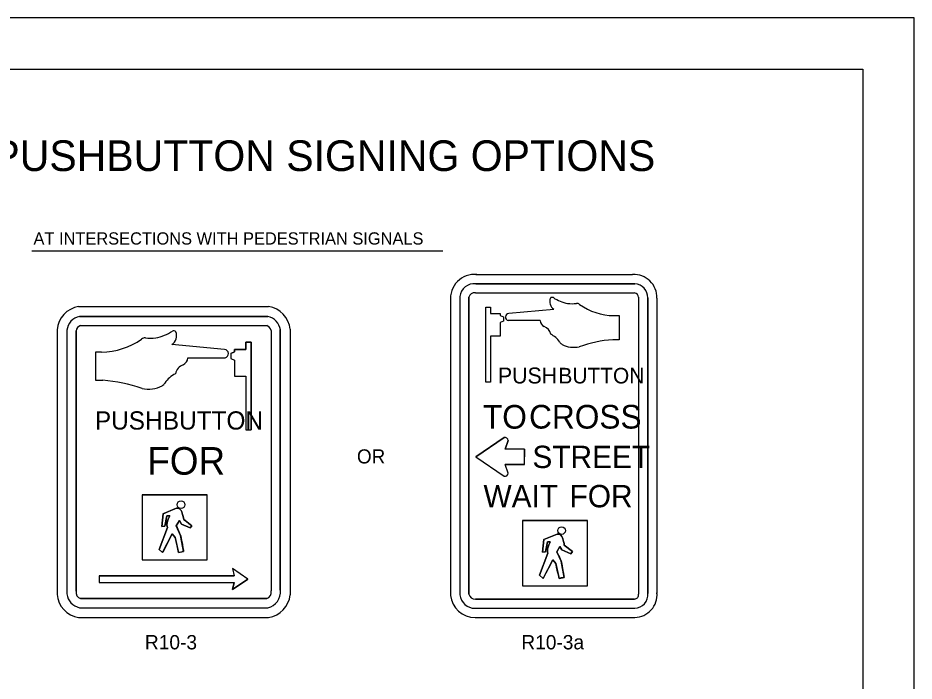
# Model space of a CAD drawing. Extents: x 1896459 to 1898159, y 1616316 to 1617692.
# Drawn here: x 1897720.6 to 1898159.1, y 1617092 to 1617416.5 of the extents above; entities that cross this region are included whole.
import ezdxf

# ---------------------------------------------------------------- set-up
doc = ezdxf.new("R2010")
doc.units = 0
for name, color, linetype in [('HS_Dimensions_and_Text', 7, 'Continuous'), ('HS_Title', 7, 'Continuous'), ('ROW_Pr_Notes', 7, 'Continuous'), ('SG_Ex_Above_Ground', 7, 'Continuous'), ('SH_General_Details', 7, 'Continuous'), ('SH_Printer_Plotting_Border', 7, 'Continuous')]:
    doc.layers.add(name, color=color, linetype=linetype)

msp = doc.modelspace()

# ---------------------------------------------------------------- linework, layer by layer
at = {"layer": 'HS_Dimensions_and_Text'}
msp.add_line((1897727.4, 1617302.45), (1897928.52, 1617302.45), dxfattribs=at)
at = {"layer": 'ROW_Pr_Notes'}
for p, q in [((1897944.68, 1617290.9), (1898021.37, 1617290.9)), ((1897944.68, 1617286.4), (1898022.49, 1617286.4)), ((1898022.49, 1617286.4), (1897944.68, 1617286.4)), ((1897944.42, 1617281.9), (1898022.28, 1617281.9)), ((1897944.42, 1617281.9), (1898022.28, 1617281.9)), ((1897932.28, 1617277.93), (1897932.28, 1617133.9)), ((1897936.78, 1617280.12), (1897936.78, 1617134.18)), ((1897936.78, 1617280.12), (1897936.78, 1617134.18)), ((1897941.28, 1617279.75), (1897941.28, 1617134.56)), ((1897941.28, 1617134.56), (1897941.28, 1617279.75)), ((1898024.28, 1617279.75), (1898024.28, 1617134.56)), ((1898024.28, 1617279.75), (1898024.28, 1617134.56)), ((1898028.78, 1617279.44), (1898028.78, 1617134.79)), ((1898028.78, 1617134.79), (1898028.78, 1617279.44)), ((1898033.28, 1617279.38), (1898033.28, 1617134.79)), ((1897750.33, 1617275.2), (1897843.27, 1617275.2)), ((1897949.54, 1617238.3), (1897949.54, 1617274.9)), ((1897949.54, 1617274.9), (1897951.82, 1617274.9)), ((1897951.82, 1617274.9), (1897951.82, 1617271.91)), ((1897960.73, 1617271.92), (1897982.87, 1617273.96)), ((1897750.74, 1617270.4), (1897842.86, 1617270.4)), ((1897842.86, 1617270.4), (1897750.74, 1617270.4)), ((1897956.62, 1617270.87), (1897958.18, 1617270.2)), ((1897958.18, 1617268.13), (1897956.62, 1617267.45)), ((1897958.18, 1617270.2), (1897958.18, 1617268.13)), ((1897976.08, 1617268.35), (1897960.49, 1617268.35)), ((1898012.17, 1617270.77), (1898014.72, 1617270.77)), ((1897739.77, 1617263.87), (1897739.77, 1617134.41)), ((1897744.58, 1617263.65), (1897744.58, 1617134.63)), ((1897744.58, 1617263.65), (1897744.58, 1617134.63)), ((1897749.08, 1617263.37), (1897749.08, 1617135.94)), ((1897749.08, 1617135.94), (1897749.08, 1617263.37)), ((1897751.28, 1617265.9), (1897842.33, 1617265.9)), ((1897751.28, 1617265.9), (1897842.33, 1617265.9)), ((1897844.5, 1617263.48), (1897844.5, 1617136.05)), ((1897844.5, 1617263.48), (1897844.5, 1617136.05)), ((1897849, 1617263.83), (1897849, 1617136.4)), ((1897849, 1617136.4), (1897849, 1617263.83)), ((1897853.81, 1617264.1), (1897853.81, 1617134.18)), ((1897956.62, 1617267.45), (1897956.62, 1617260.76)), ((1897956.62, 1617260.76), (1897951.82, 1617260.76)), ((1897951.82, 1617260.76), (1897951.82, 1617238.3)), ((1897821.73, 1617254.26), (1897795.84, 1617256.64)), ((1897821.73, 1617254.26), (1897795.84, 1617256.64)), ((1897832.15, 1617254.25), (1897832.15, 1617257.75)), ((1897832.15, 1617257.75), (1897834.81, 1617257.75)), ((1897834.81, 1617257.75), (1897832.15, 1617257.75)), ((1897832.15, 1617257.75), (1897832.15, 1617254.25)), ((1897834.81, 1617257.75), (1897834.81, 1617214.95)), ((1897834.81, 1617214.95), (1897834.81, 1617257.75)), ((1897761.58, 1617252.92), (1897758.59, 1617252.92)), ((1897761.58, 1617252.92), (1897758.59, 1617252.92)), ((1897824.71, 1617252.24), (1897826.53, 1617253.04)), ((1897826.53, 1617253.04), (1897824.71, 1617252.24)), ((1897824.71, 1617252.24), (1897824.71, 1617249.82)), ((1897824.71, 1617252.24), (1897824.71, 1617249.82)), ((1897803.78, 1617250.09), (1897822.01, 1617250.09)), ((1897803.78, 1617250.09), (1897822.01, 1617250.09)), ((1897824.71, 1617249.82), (1897826.53, 1617249.03)), ((1897824.71, 1617249.82), (1897826.53, 1617249.03)), ((1897826.53, 1617249.03), (1897826.53, 1617241.21)), ((1897826.53, 1617249.03), (1897826.53, 1617241.21)), ((1897826.53, 1617241.21), (1897832.15, 1617241.21)), ((1897826.53, 1617241.21), (1897832.15, 1617241.21)), ((1897832.15, 1617241.21), (1897832.15, 1617214.95)), ((1897832.15, 1617241.21), (1897832.15, 1617214.95)), ((1897951.82, 1617238.3), (1897949.54, 1617238.3)), ((1897832.15, 1617214.95), (1897834.81, 1617214.95)), ((1897832.15, 1617214.95), (1897834.81, 1617214.95)), ((1897944.6, 1617201.67), (1897958.52, 1617211.15)), ((1897958.52, 1617211.15), (1897944.6, 1617201.67)), ((1897960.41, 1617209.73), (1897959.04, 1617205.42)), ((1897959.04, 1617205.42), (1897960.41, 1617209.73)), ((1897968.46, 1617205.42), (1897959.04, 1617205.42)), ((1897968.46, 1617205.42), (1897959.04, 1617205.42)), ((1897968.46, 1617205.42), (1897968.46, 1617201.67)), ((1897968.46, 1617201.67), (1897968.46, 1617205.42)), ((1897944.6, 1617201.67), (1897958.52, 1617192.2)), ((1897944.6, 1617201.67), (1897958.52, 1617192.2)), ((1897960.41, 1617193.62), (1897959.04, 1617197.93)), ((1897968.46, 1617197.93), (1897959.04, 1617197.93)), ((1897960.41, 1617193.62), (1897959.04, 1617197.93)), ((1897959.04, 1617197.93), (1897968.46, 1617197.93)), ((1897968.46, 1617197.93), (1897968.46, 1617201.67)), ((1897968.46, 1617197.93), (1897968.46, 1617201.67)), ((1897781.34, 1617183.1), (1897813.16, 1617183.1)), ((1897813.16, 1617183.1), (1897781.34, 1617183.1)), ((1897797.43, 1617176.23), (1897798.21, 1617176.52)), ((1897791.05, 1617167.65), (1897791.66, 1617173.86)), ((1897801.15, 1617173.51), (1897801.34, 1617172.92)), ((1897801.34, 1617172.92), (1897801.6, 1617171.89)), ((1897801.6, 1617171.89), (1897801.73, 1617171.09)), ((1897789.66, 1617156.41), (1897793.72, 1617167.13)), ((1897792.5, 1617167.78), (1897791.05, 1617167.65)), ((1897793.45, 1617168.62), (1897793.57, 1617169.3)), ((1897793.57, 1617169.3), (1897793.84, 1617170.24)), ((1897793.72, 1617167.13), (1897793.57, 1617167.6)), ((1897800.57, 1617168.78), (1897799.6, 1617170.52)), ((1897804.96, 1617166.9), (1897800.57, 1617168.78)), ((1897805.75, 1617167.97), (1897804.96, 1617166.9)), ((1897967.54, 1617170.46), (1897999.36, 1617170.46)), ((1897999.36, 1617170.46), (1897967.54, 1617170.46)), ((1897983.63, 1617163.59), (1897984.41, 1617163.88)), ((1897798.29, 1617158.98), (1897797.53, 1617162.19)), ((1897977.25, 1617155.01), (1897977.86, 1617161.22)), ((1897987.35, 1617160.87), (1897987.54, 1617160.28)), ((1897987.54, 1617160.28), (1897987.8, 1617159.25)), ((1897987.8, 1617159.25), (1897987.94, 1617158.45)), ((1897791.41, 1617154.87), (1897789.66, 1617156.41)), ((1897975.86, 1617143.77), (1897979.92, 1617154.49)), ((1897978.7, 1617155.14), (1897977.25, 1617155.01)), ((1897979.65, 1617155.98), (1897979.77, 1617156.66)), ((1897979.77, 1617156.66), (1897980.04, 1617157.59)), ((1897979.92, 1617154.49), (1897979.77, 1617154.96)), ((1897986.77, 1617156.14), (1897985.8, 1617157.88)), ((1897991.16, 1617154.25), (1897986.77, 1617156.14)), ((1897991.95, 1617155.32), (1897991.16, 1617154.25)), ((1897984.49, 1617146.34), (1897983.73, 1617149.54)), ((1897833.06, 1617141.9), (1897825.58, 1617146.98)), ((1897825.58, 1617146.98), (1897826.46, 1617143.54)), ((1897833.06, 1617141.9), (1897825.58, 1617146.98)), ((1897825.58, 1617146.98), (1897826.46, 1617143.54)), ((1897760.33, 1617143.54), (1897760.33, 1617140.26)), ((1897760.33, 1617143.54), (1897826.46, 1617143.54)), ((1897826.46, 1617143.54), (1897760.33, 1617143.54)), ((1897760.33, 1617143.54), (1897760.33, 1617140.26)), ((1897833.06, 1617141.9), (1897825.58, 1617136.82)), ((1897825.58, 1617136.82), (1897833.06, 1617141.9)), ((1897977.61, 1617142.23), (1897975.86, 1617143.77)), ((1897760.33, 1617140.26), (1897826.46, 1617140.26)), ((1897760.33, 1617140.26), (1897826.46, 1617140.26)), ((1897825.58, 1617136.82), (1897826.46, 1617140.26)), ((1897826.46, 1617140.26), (1897825.58, 1617136.82)), ((1897751.28, 1617132.38), (1897842.33, 1617132.38)), ((1897842.33, 1617132.38), (1897751.28, 1617132.38)), ((1897944.42, 1617132.07), (1898022.28, 1617132.07)), ((1898022.28, 1617132.07), (1897944.42, 1617132.07)), ((1897750.74, 1617127.88), (1897842.86, 1617127.88)), ((1897750.74, 1617127.88), (1897842.86, 1617127.88)), ((1897944.28, 1617127.57), (1898022.4, 1617127.57)), ((1897944.28, 1617127.57), (1898022.4, 1617127.57)), ((1897750.33, 1617123.07), (1897843.27, 1617123.07)), ((1897944.26, 1617123.07), (1898022.49, 1617123.07))]:
    msp.add_line(p, q, dxfattribs=at)
for points in [[(1897951.82, 1617271.91), (1897956.62, 1617271.91), (1897956.62, 1617270.87)], [(1898014.72, 1617270.77), (1898014.72, 1617259.02), (1898011.65, 1617259.02)], [(1897758.59, 1617252.92), (1897758.59, 1617239.17), (1897762.19, 1617239.17)], [(1897758.59, 1617252.92), (1897758.59, 1617239.17), (1897762.19, 1617239.17)], [(1897826.53, 1617253.04), (1897826.53, 1617254.25), (1897832.15, 1617254.25)], [(1897832.15, 1617254.25), (1897826.53, 1617254.25), (1897826.53, 1617253.04)], [(1897781.34, 1617183.1), (1897781.34, 1617151.28), (1897813.16, 1617151.28), (1897813.16, 1617183.1)], [(1897781.34, 1617183.1), (1897781.34, 1617151.28), (1897813.16, 1617151.28), (1897813.16, 1617183.1)], [(1897791.66, 1617173.86), (1897794.33, 1617174.96), (1897797.43, 1617176.23)], [(1897798.21, 1617176.52), (1897798.95, 1617176.53), (1897799.35, 1617176.43)], [(1897799.35, 1617176.43), (1897799.71, 1617176.23), (1897799.98, 1617175.96), (1897800.45, 1617175.35), (1897800.78, 1617174.7), (1897800.97, 1617174.15), (1897801.15, 1617173.51)], [(1897793.84, 1617170.24), (1897794.2, 1617171.22), (1897794.63, 1617172.18), (1897794.88, 1617172.76), (1897793.51, 1617172.74), (1897793.17, 1617171.09), (1897793.03, 1617170.37)], [(1897793.03, 1617170.37), (1897792.78, 1617169.12), (1897792.5, 1617167.78)], [(1897793.57, 1617167.6), (1897793.47, 1617168.24), (1897793.45, 1617168.62)], [(1897799.6, 1617170.52), (1897798.86, 1617169.27), (1897798.06, 1617167.9), (1897798.47, 1617167.03), (1897799.32, 1617165.21), (1897800.23, 1617163.26)], [(1897801.73, 1617171.09), (1897803.04, 1617170.07), (1897805.75, 1617167.97)], [(1897967.54, 1617170.46), (1897967.54, 1617138.64), (1897999.36, 1617138.64), (1897999.36, 1617170.46)], [(1897967.54, 1617170.46), (1897967.54, 1617138.64), (1897999.36, 1617138.64), (1897999.36, 1617170.46)], [(1897797.53, 1617162.19), (1897796.12, 1617163.94), (1897795.15, 1617162.05), (1897791.62, 1617155.22), (1897791.41, 1617154.87)], [(1897800.23, 1617163.26), (1897800.27, 1617163.09), (1897800.29, 1617162.96)], [(1897800.29, 1617162.96), (1897800.34, 1617162.66), (1897800.47, 1617161.99)], [(1897977.86, 1617161.22), (1897980.53, 1617162.32), (1897983.63, 1617163.59)], [(1897984.41, 1617163.88), (1897985.15, 1617163.89), (1897985.55, 1617163.79)], [(1897985.55, 1617163.79), (1897985.91, 1617163.59), (1897986.18, 1617163.32), (1897986.65, 1617162.71), (1897986.98, 1617162.06), (1897987.17, 1617161.51), (1897987.35, 1617160.87)], [(1897800.47, 1617161.99), (1897800.48, 1617161.92), (1897800.68, 1617160.88), (1897801.07, 1617158.78), (1897801.37, 1617157.19), (1897801.59, 1617156.06), (1897801.7, 1617155.35), (1897800.28, 1617155.05), (1897799.26, 1617154.87), (1897798.86, 1617156.51), (1897798.48, 1617158.13), (1897798.29, 1617158.98)], [(1897980.04, 1617157.59), (1897980.4, 1617158.58), (1897980.83, 1617159.54), (1897981.09, 1617160.12), (1897979.72, 1617160.1), (1897979.38, 1617158.44), (1897979.23, 1617157.73)], [(1897987.94, 1617158.45), (1897989.24, 1617157.43), (1897991.95, 1617155.32)], [(1897979.23, 1617157.73), (1897978.98, 1617156.47), (1897978.7, 1617155.14)], [(1897979.77, 1617154.96), (1897979.67, 1617155.59), (1897979.65, 1617155.98)], [(1897985.8, 1617157.88), (1897985.07, 1617156.63), (1897984.26, 1617155.26), (1897984.67, 1617154.39), (1897985.52, 1617152.57), (1897986.43, 1617150.61)], [(1897983.73, 1617149.54), (1897982.32, 1617151.3), (1897981.36, 1617149.41), (1897977.82, 1617142.58), (1897977.61, 1617142.23)], [(1897986.43, 1617150.61), (1897986.47, 1617150.45), (1897986.49, 1617150.32)], [(1897986.49, 1617150.32), (1897986.54, 1617150.01), (1897986.67, 1617149.35)], [(1897986.67, 1617149.35), (1897986.68, 1617149.28), (1897986.89, 1617148.24), (1897987.27, 1617146.14), (1897987.57, 1617144.55), (1897987.79, 1617143.41), (1897987.9, 1617142.71), (1897986.48, 1617142.41), (1897985.47, 1617142.23), (1897985.06, 1617143.87), (1897984.68, 1617145.49), (1897984.49, 1617146.34)]]:
    msp.add_lwpolyline(points, dxfattribs=at)
for points in [[(1897791.05, 1617167.65), (1897792.5, 1617167.78), (1897793.51, 1617172.74), (1897794.88, 1617172.76), (1897794.2, 1617171.22), (1897793.84, 1617170.24), (1897793.57, 1617169.3), (1897793.45, 1617168.62), (1897793.57, 1617167.6), (1897793.72, 1617167.13), (1897789.66, 1617156.41), (1897791.41, 1617154.87), (1897796.12, 1617163.94), (1897797.53, 1617162.19), (1897799.26, 1617154.87), (1897801.7, 1617155.35), (1897800.23, 1617163.26), (1897798.06, 1617167.9), (1897799.6, 1617170.52), (1897800.57, 1617168.78), (1897804.96, 1617166.9), (1897805.75, 1617167.97), (1897801.73, 1617171.09), (1897801.6, 1617171.89), (1897801.34, 1617172.92), (1897801.15, 1617173.51), (1897800.97, 1617174.15), (1897800.78, 1617174.7), (1897800.45, 1617175.35), (1897799.98, 1617175.96), (1897799.71, 1617176.23), (1897799.35, 1617176.43), (1897798.95, 1617176.53), (1897798.21, 1617176.52), (1897797.43, 1617176.23), (1897791.66, 1617173.86)], [(1897977.25, 1617155.01), (1897978.7, 1617155.14), (1897979.72, 1617160.1), (1897981.09, 1617160.12), (1897980.4, 1617158.58), (1897980.04, 1617157.59), (1897979.77, 1617156.66), (1897979.65, 1617155.98), (1897979.77, 1617154.96), (1897979.92, 1617154.49), (1897975.86, 1617143.77), (1897977.61, 1617142.23), (1897982.32, 1617151.3), (1897983.73, 1617149.54), (1897985.47, 1617142.23), (1897987.9, 1617142.71), (1897986.43, 1617150.61), (1897984.26, 1617155.26), (1897985.8, 1617157.88), (1897986.77, 1617156.14), (1897991.16, 1617154.25), (1897991.95, 1617155.32), (1897987.94, 1617158.45), (1897987.8, 1617159.25), (1897987.54, 1617160.28), (1897987.35, 1617160.87), (1897987.17, 1617161.51), (1897986.98, 1617162.06), (1897986.65, 1617162.71), (1897986.18, 1617163.32), (1897985.91, 1617163.59), (1897985.55, 1617163.79), (1897985.15, 1617163.89), (1897984.41, 1617163.88), (1897983.63, 1617163.59), (1897977.86, 1617161.22)]]:
    msp.add_lwpolyline(points, close=True, dxfattribs=at)
for centre in [(1897800.41, 1617178.26), (1897986.61, 1617165.62)]:
    msp.add_circle(centre, 1.88, dxfattribs=at)
for centre, radius, start, end in [((1897943.99, 1617279.16), 11.78, 84.586, 185.9926), ((1898022, 1617279.63), 11.28, 358.7025, 93.208), ((1897943.99, 1617279.16), 7.28, 84.586, 172.3742), ((1897943.99, 1617279.16), 7.28, 84.586, 172.3742), ((1898022, 1617279.63), 6.78, 358.3264, 85.8621), ((1898022, 1617279.63), 6.78, 358.3264, 85.8621), ((1897943.99, 1617279.16), 2.78, 81.2299, 167.6396), ((1897943.99, 1617279.16), 2.78, 81.2299, 167.6396), ((1898022, 1617279.63), 2.28, 2.8853, 82.8635), ((1898022, 1617279.63), 2.28, 2.8853, 82.8635), ((1897985.22, 1617277.71), 4.43, 158.6143, 237.9265), ((1897982, 1617278.57), 1.17, 60.1432, 139.8831), ((1897992.92, 1617295.1), 18.64, 236.3211, 259.5618), ((1897991.71, 1617290.6), 14, 261.0873, 278.9127), ((1897994.08, 1617274.73), 2.04, 47.7167, 95.5991), ((1897752.23, 1617262.85), 12.49, 98.74, 175.3325), ((1897841.38, 1617262.85), 12.49, 5.6984, 81.26), ((1898012.72, 1617300.76), 29.99, 234.8361, 268.9413), ((1897752.23, 1617262.85), 7.69, 101.1488, 174.0488), ((1897752.23, 1617262.85), 7.69, 101.1488, 174.0488), ((1897841.38, 1617262.85), 7.69, 7.2664, 78.8512), ((1897841.38, 1617262.85), 7.69, 7.2664, 78.8512), ((1897960.92, 1617270.11), 1.81, 95.9265, 256.3937), ((1897979.98, 1617268.85), 3.93, 187.3676, 240.2754), ((1897752.23, 1617262.85), 3.19, 107.3522, 170.7522), ((1897752.23, 1617262.85), 3.19, 107.3522, 170.7522), ((1897796.86, 1617262.03), 1.37, 40.1169, 119.8568), ((1897796.86, 1617262.03), 1.37, 40.1169, 119.8568), ((1897841.38, 1617262.85), 3.19, 11.295, 72.6478), ((1897841.38, 1617262.85), 3.19, 11.295, 72.6478), ((1897976.63, 1617260.94), 4.72, 9.6191, 72.6554), ((1897760.93, 1617287.98), 35.07, 271.0587, 305.1639), ((1897760.93, 1617287.98), 35.07, 271.0587, 305.1639), ((1897782.73, 1617257.55), 2.39, 84.4009, 132.2833), ((1897782.73, 1617257.55), 2.39, 84.4009, 132.2833), ((1897785.5, 1617276.1), 16.37, 261.0873, 278.9127), ((1897785.5, 1617276.1), 16.37, 261.0873, 278.9127), ((1897784.09, 1617281.36), 21.8, 280.4382, 303.6789), ((1897784.09, 1617281.36), 21.8, 280.4382, 303.6789), ((1897793.09, 1617261.03), 5.18, 302.0735, 21.3857), ((1897793.09, 1617261.03), 5.18, 302.0735, 21.3857), ((1897975.9, 1617250.99), 12.01, 34.9045, 63.415), ((1898016.39, 1617196.67), 62.53, 94.3476, 109.7287), ((1897988.02, 1617258.93), 2.51, 205.2403, 242.0015), ((1897992.74, 1617268.05), 12.78, 242.506, 281.4571), ((1897821.51, 1617252.15), 2.12, 283.6063, 84.0735), ((1897821.51, 1617252.15), 2.12, 283.6063, 84.0735), ((1897803.14, 1617241.43), 5.51, 107.3446, 170.3809), ((1897803.14, 1617241.43), 5.51, 107.3446, 170.3809), ((1897799.22, 1617250.68), 4.59, 299.7246, 352.6324), ((1897799.22, 1617250.68), 4.59, 299.7246, 352.6324), ((1897803.99, 1617229.78), 14.05, 116.585, 145.0955), ((1897803.99, 1617229.78), 14.05, 116.585, 145.0955), ((1897756.64, 1617166.26), 73.12, 70.2713, 85.6524), ((1897756.64, 1617166.26), 73.12, 70.2713, 85.6524), ((1897789.81, 1617239.07), 2.94, 297.9985, 334.7597), ((1897789.81, 1617239.07), 2.94, 297.9985, 334.7597), ((1897784.3, 1617249.73), 14.94, 258.5429, 297.494), ((1897784.3, 1617249.73), 14.94, 258.5429, 297.494), ((1897958.91, 1617209.7), 1.5, 1.0577, 104.8282), ((1897958.91, 1617209.7), 1.5, 1.0577, 104.8282), ((1897958.91, 1617193.65), 1.5, 255.1718, 358.9423), ((1897958.91, 1617193.65), 1.5, 255.1718, 358.9423), ((1897841.38, 1617135.42), 7.69, 281.1488, 7.2664), ((1897841.38, 1617135.42), 7.69, 281.1488, 7.2664), ((1897752.23, 1617135.42), 12.49, 184.6675, 261.26), ((1897752.23, 1617135.42), 7.69, 185.9512, 258.8512), ((1897752.23, 1617135.42), 7.69, 185.9512, 258.8512), ((1897752.23, 1617135.42), 3.19, 170.7522, 252.6478), ((1897752.23, 1617135.42), 3.19, 170.7522, 252.6478), ((1897841.38, 1617135.42), 3.19, 287.3522, 11.295), ((1897841.38, 1617135.42), 3.19, 287.3522, 11.295), ((1897841.38, 1617135.42), 12.49, 278.74, 354.3016), ((1897944.37, 1617135.23), 12.16, 186.2596, 269.5161), ((1897944.37, 1617135.23), 7.66, 187.8899, 269.3902), ((1897944.37, 1617135.23), 7.66, 187.8899, 269.3902), ((1897944.37, 1617135.23), 3.16, 192.3033, 270.9498), ((1897944.37, 1617135.23), 3.16, 192.3033, 270.9498), ((1898022.13, 1617134.25), 2.18, 274.1811, 8.2294), ((1898022.13, 1617134.25), 2.18, 274.1811, 8.2294), ((1898022.13, 1617134.25), 6.68, 272.387, 4.6961), ((1898022.13, 1617134.25), 6.68, 272.387, 4.6961), ((1898022.13, 1617134.25), 11.18, 271.8448, 4.6961)]:
    msp.add_arc(centre, radius, start, end, dxfattribs=at)
at = {"layer": 'SG_Ex_Above_Ground'}
for points in [[(1897791.66, 1617173.88), (1897796.64, 1617175.9), (1897797.43, 1617176.23), (1897798.21, 1617176.52), (1897798.95, 1617176.53), (1897799.35, 1617176.43), (1897799.71, 1617176.23), (1897799.98, 1617175.96), (1897800.45, 1617175.35), (1897800.78, 1617174.7), (1897800.97, 1617174.15), (1897801.15, 1617173.51), (1897801.34, 1617172.92), (1897801.6, 1617171.89), (1897801.73, 1617171.09), (1897802.19, 1617170.72), (1897803.04, 1617170.07), (1897803.75, 1617169.49), (1897804.43, 1617168.97), (1897805.21, 1617168.37), (1897805.75, 1617167.97), (1897804.96, 1617166.9), (1897800.57, 1617168.78), (1897799.6, 1617170.52), (1897798.86, 1617169.27), (1897798.06, 1617167.9), (1897798.46, 1617167.03), (1897798.9, 1617166.08), (1897799.31, 1617165.21), (1897799.65, 1617164.47), (1897799.9, 1617163.92), (1897800.23, 1617163.26), (1897800.27, 1617163.09), (1897800.33, 1617162.65), (1897800.48, 1617161.92), (1897800.68, 1617160.88), (1897801.07, 1617158.78), (1897801.37, 1617157.19), (1897801.59, 1617156.06), (1897801.7, 1617155.35), (1897800.28, 1617155.05), (1897799.26, 1617154.87), (1897798.86, 1617156.51), (1897798.48, 1617158.13), (1897798, 1617160.28), (1897797.67, 1617161.65), (1897797.53, 1617162.19), (1897796.12, 1617163.94), (1897795.15, 1617162.05), (1897791.62, 1617155.22), (1897791.41, 1617154.87), (1897789.66, 1617156.41), (1897793.72, 1617167.13), (1897793.57, 1617167.6), (1897793.47, 1617168.24), (1897793.45, 1617168.62), (1897793.57, 1617169.3), (1897793.84, 1617170.24), (1897794.2, 1617171.22), (1897794.64, 1617172.18), (1897794.88, 1617172.76), (1897793.51, 1617172.74), (1897793.17, 1617171.09), (1897792.78, 1617169.12), (1897792.5, 1617167.78), (1897791.05, 1617167.65), (1897791.66, 1617173.86)], [(1897977.86, 1617161.24), (1897982.84, 1617163.26), (1897983.63, 1617163.59), (1897984.41, 1617163.88), (1897985.15, 1617163.89), (1897985.55, 1617163.79), (1897985.91, 1617163.59), (1897986.18, 1617163.32), (1897986.65, 1617162.71), (1897986.98, 1617162.06), (1897987.17, 1617161.51), (1897987.35, 1617160.87), (1897987.54, 1617160.28), (1897987.8, 1617159.25), (1897987.94, 1617158.45), (1897988.39, 1617158.08), (1897989.24, 1617157.43), (1897989.96, 1617156.85), (1897990.63, 1617156.33), (1897991.41, 1617155.73), (1897991.95, 1617155.32), (1897991.16, 1617154.25), (1897986.77, 1617156.14), (1897985.8, 1617157.88), (1897985.06, 1617156.63), (1897984.26, 1617155.26), (1897984.66, 1617154.39), (1897985.1, 1617153.43), (1897985.52, 1617152.57), (1897985.85, 1617151.83), (1897986.1, 1617151.28), (1897986.43, 1617150.61), (1897986.47, 1617150.45), (1897986.54, 1617150.01), (1897986.68, 1617149.28), (1897986.89, 1617148.24), (1897987.27, 1617146.14), (1897987.57, 1617144.55), (1897987.79, 1617143.41), (1897987.9, 1617142.71), (1897986.48, 1617142.41), (1897985.47, 1617142.23), (1897985.06, 1617143.87), (1897984.68, 1617145.49), (1897984.2, 1617147.64), (1897983.88, 1617149.01), (1897983.73, 1617149.54), (1897982.32, 1617151.3), (1897981.36, 1617149.41), (1897977.82, 1617142.58), (1897977.61, 1617142.23), (1897975.86, 1617143.77), (1897979.92, 1617154.49), (1897979.77, 1617154.96), (1897979.67, 1617155.59), (1897979.65, 1617155.98), (1897979.77, 1617156.66), (1897980.04, 1617157.59), (1897980.4, 1617158.58), (1897980.84, 1617159.53), (1897981.09, 1617160.12), (1897979.72, 1617160.1), (1897979.37, 1617158.45), (1897978.98, 1617156.47), (1897978.7, 1617155.14), (1897977.25, 1617155.01), (1897977.86, 1617161.22)]]:
    msp.add_lwpolyline(points, dxfattribs=at)
for centre in [(1897800.41, 1617178.26), (1897986.61, 1617165.62)]:
    msp.add_circle(centre, 1.88, dxfattribs=at)
at = {"layer": 'SH_General_Details'}
for p, q in [((1898159.07, 1617416.47), (1896459.07, 1617416.47)), ((1898159.07, 1616316.47), (1898159.07, 1617416.47))]:
    msp.add_line(p, q, dxfattribs=at)
msp.add_lwpolyline([(1896559.07, 1617391.47), (1898134.07, 1617391.47), (1898134.07, 1616341.47), (1896559.07, 1616341.47)], close=True, dxfattribs=at)
at = {"layer": 'SH_Printer_Plotting_Border'}
msp.add_lwpolyline([(1896459.07, 1616316.47), (1898159.07, 1616316.47), (1898159.07, 1617416.47), (1896459.07, 1617416.47)], close=True, dxfattribs=at)

# ---------------------------------------------------------------- texts
at = {"layer": 'HS_Dimensions_and_Text'}
for s, height, p in [('AT INTERSECTIONS WITH PEDESTRIAN SIGNALS', 6, (1897728.23, 1617305.55)), ('OR', 6.901, (1897886.49, 1617198.45)), ('R10-3', 7, (1897782.75, 1617107.47)), ('R10-3a', 7, (1897966.91, 1617107.47))]:
    msp.add_text(s, height=height, dxfattribs=at).set_placement(p)
at = {"layer": 'HS_Title'}
msp.add_text('APS PUSHBUTTON SIGNING OPTIONS', height=15, dxfattribs=at).set_placement((1897662.42, 1617341.55))
at = {"layer": 'ROW_Pr_Notes'}
for s, height, p in [('PUSH', 7.802, (1897955.44, 1617237.59)), ('BUTTON', 7.643, (1897985.07, 1617237.6)), ('PUSH', 8.91, (1897758.28, 1617215.04)), ('BUTTON', 8.91, (1897791.54, 1617215.04)), ('TO', 11.577, (1897948.12, 1617215.48)), ('CROSS', 11.577, (1897970.7, 1617215.52)), ('FOR', 13.487, (1897783.91, 1617192.97)), ('STREET', 10.92, (1897972.33, 1617196.2)), ('WAIT', 10.92, (1897948.4, 1617176.98)), ('FOR', 10.92, (1897990.51, 1617177))]:
    msp.add_text(s, height=height, dxfattribs=at).set_placement(p)

doc.saveas('drawing.dxf')
